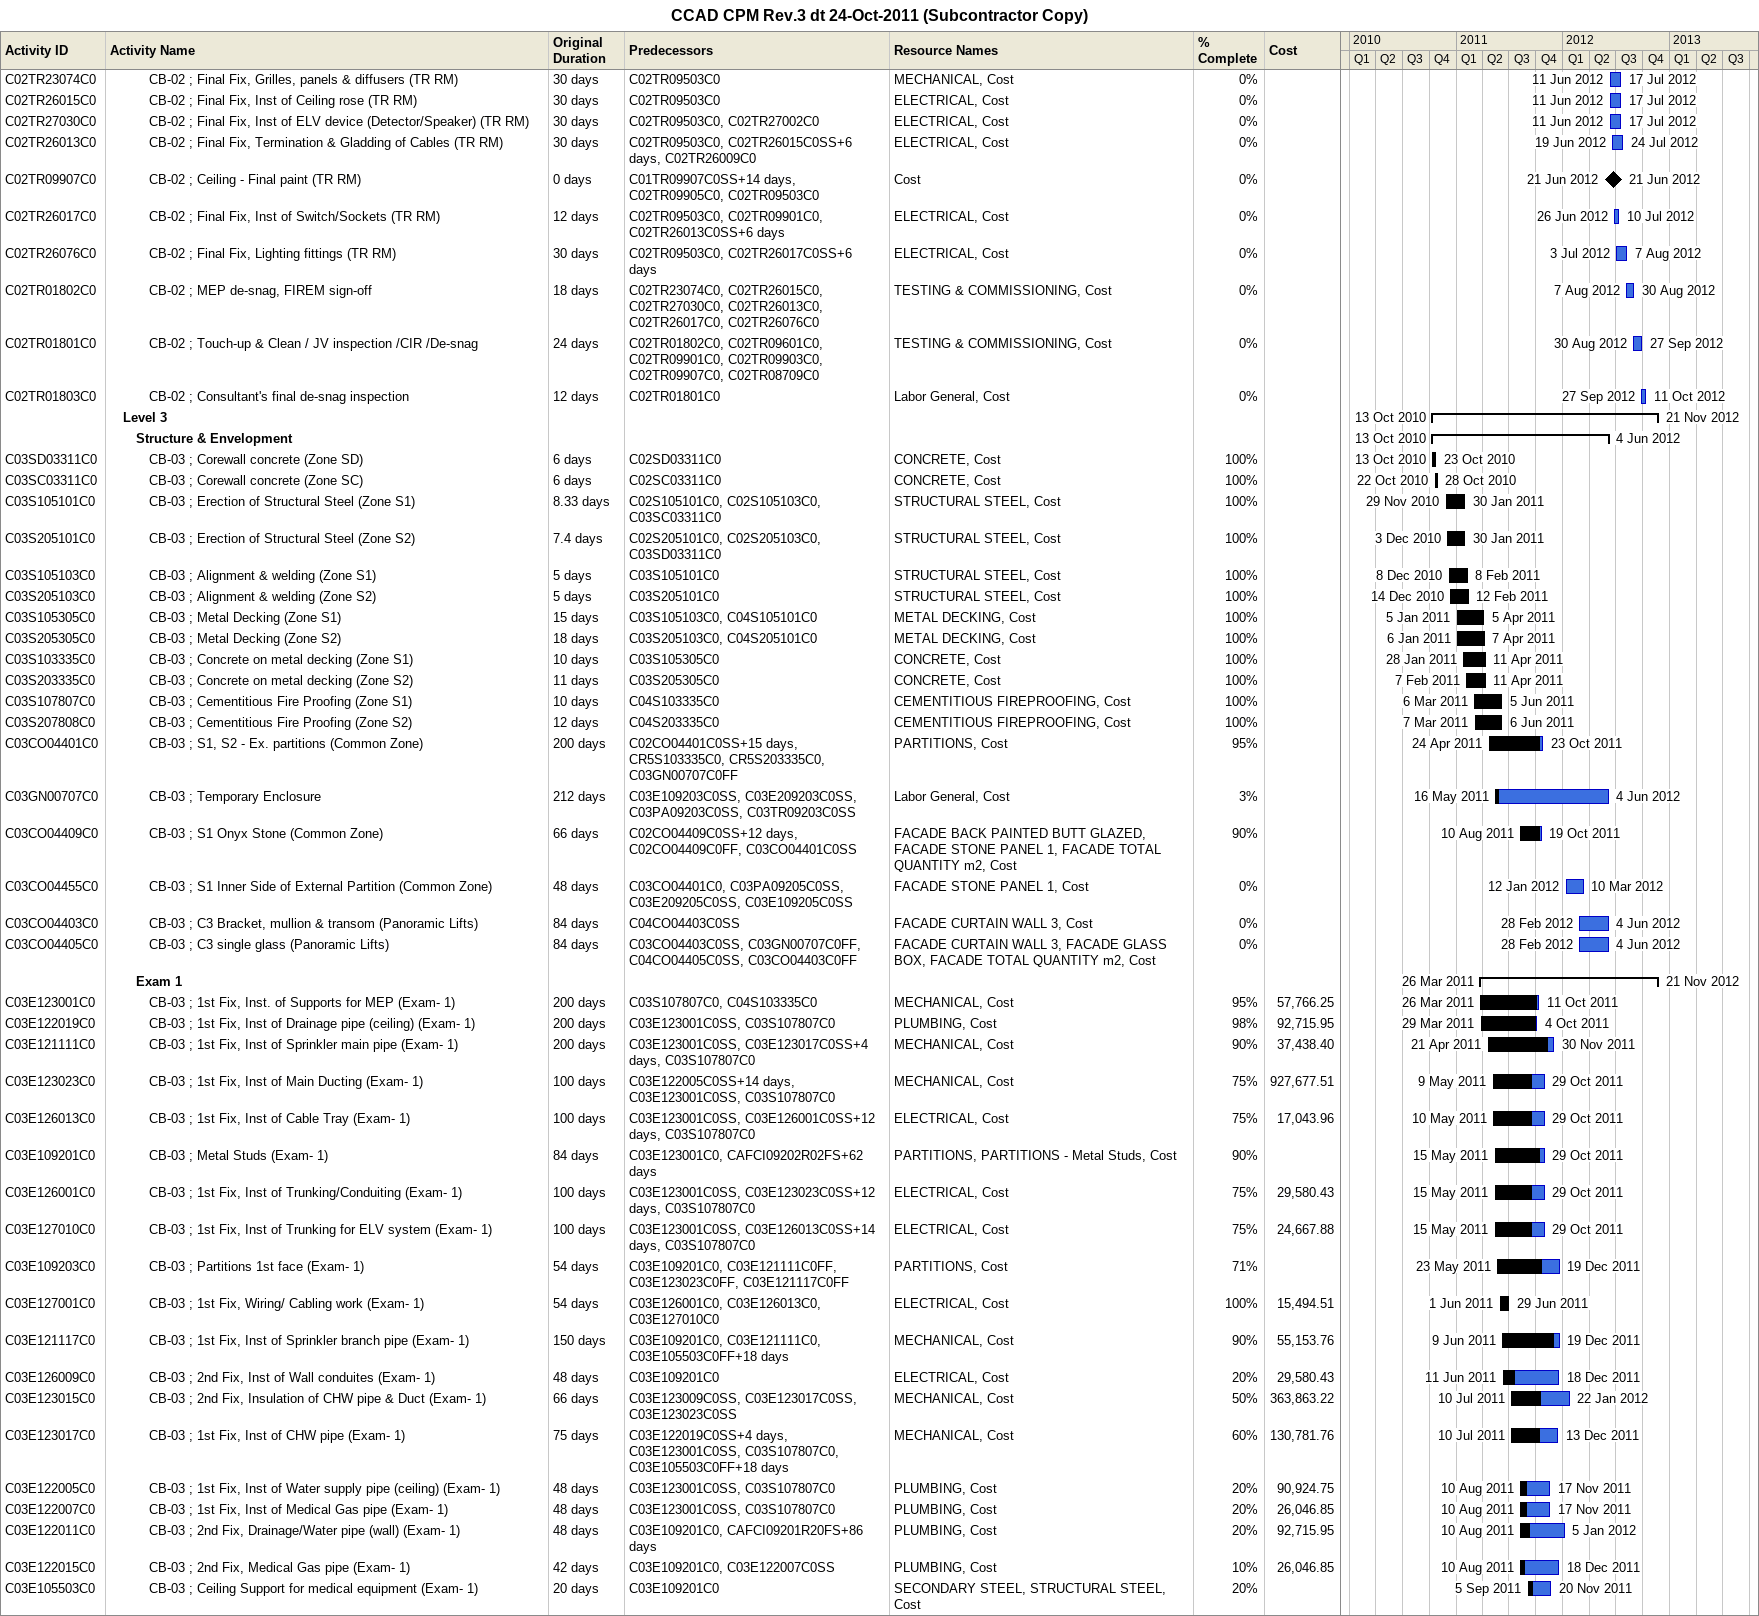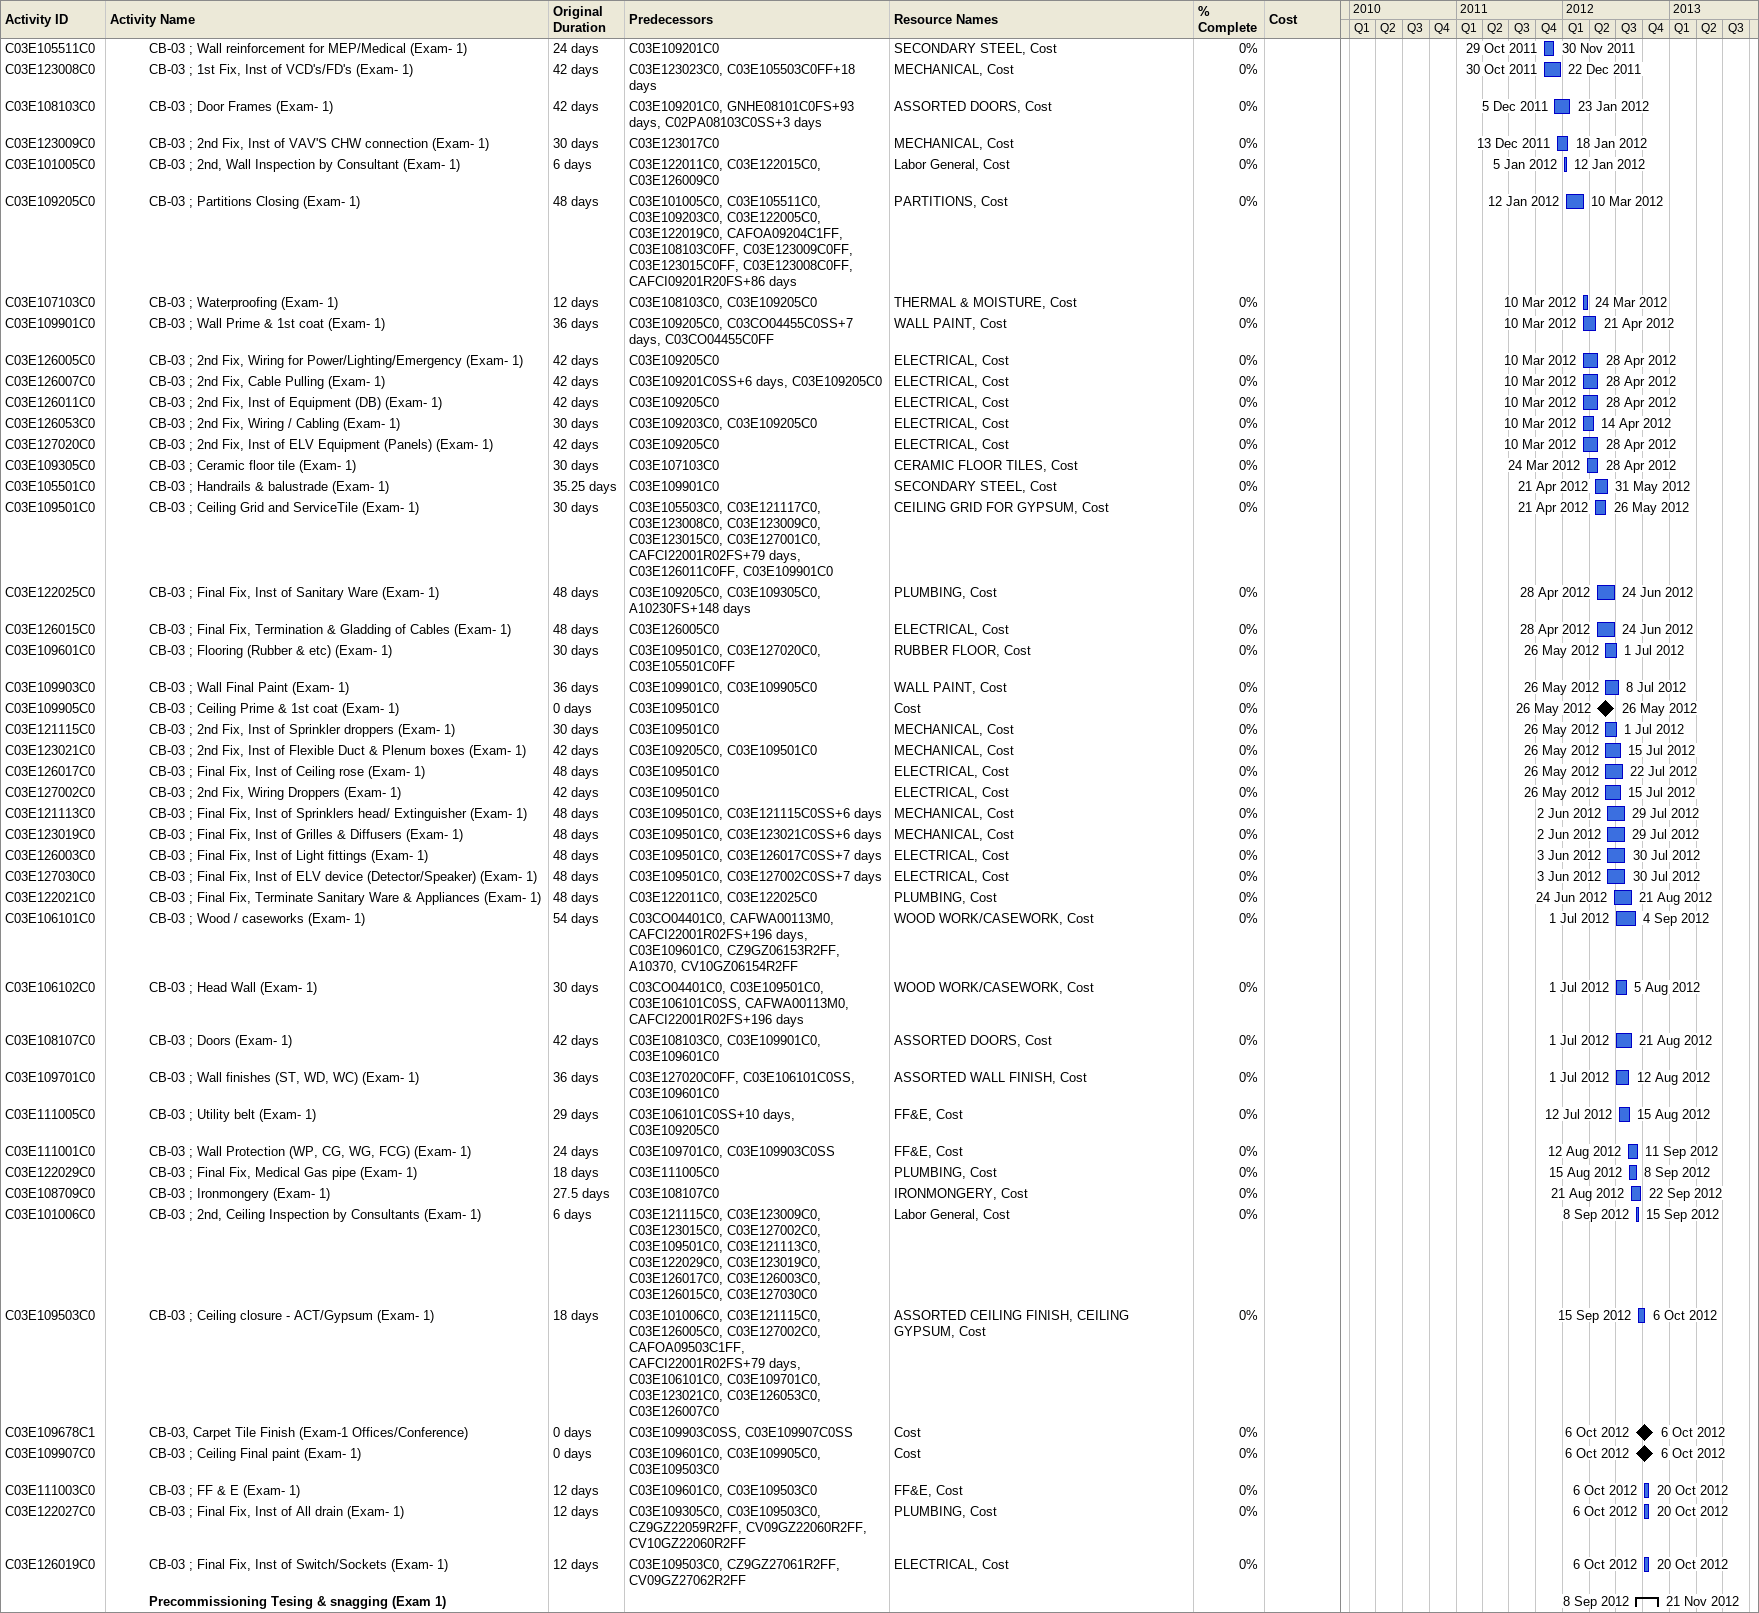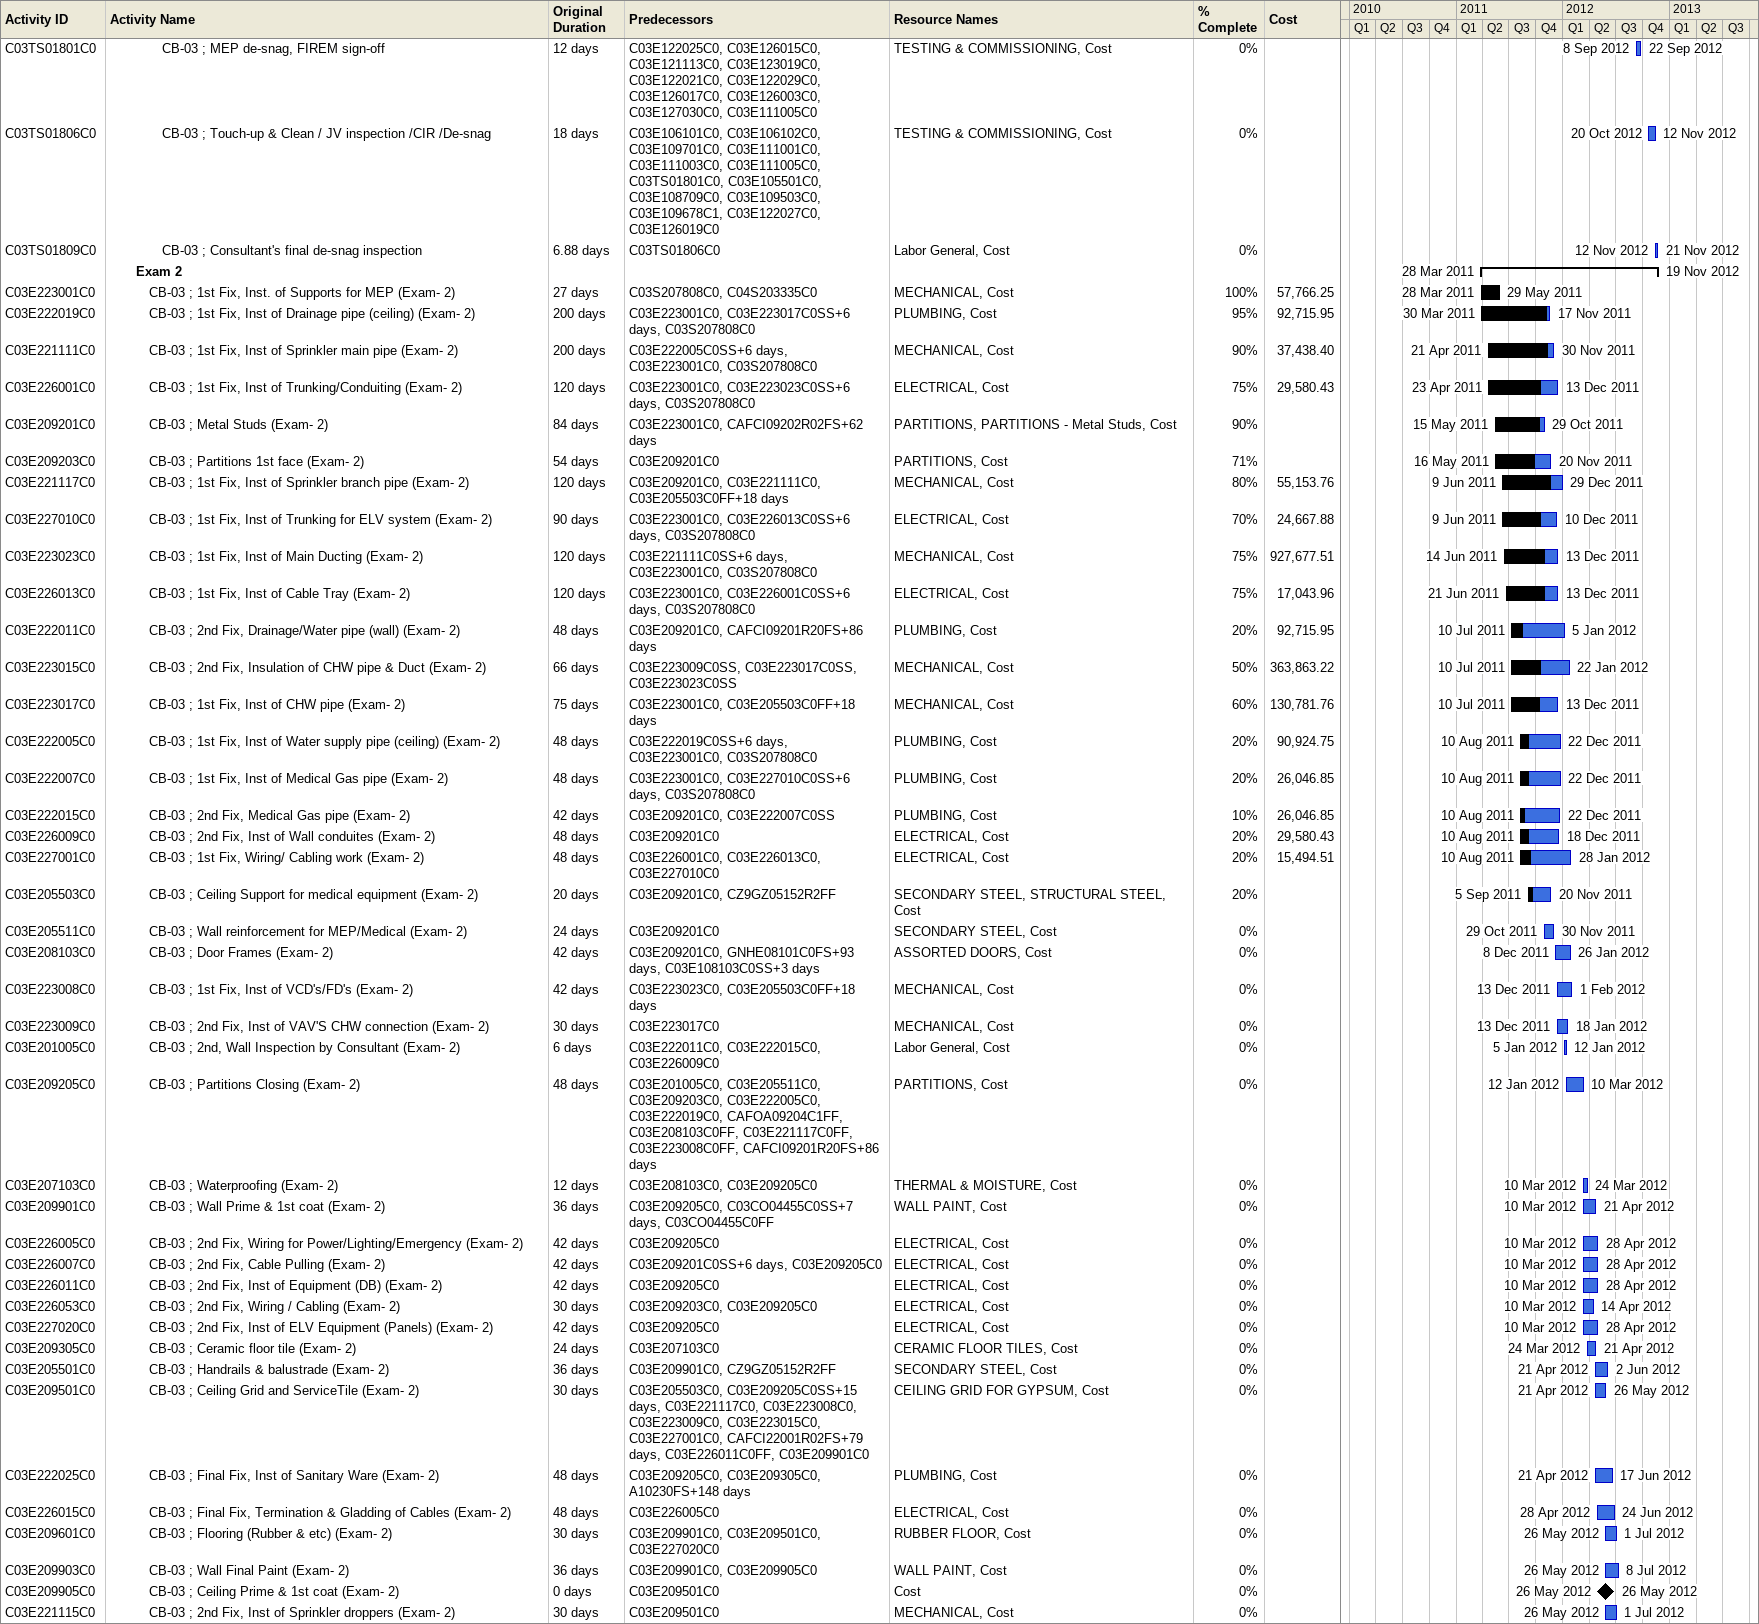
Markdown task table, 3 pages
CCAD CPM Rev.3 dt 24-Oct-2011 (Subcontractor Copy)

| ID | Level | Task | Original duration | Start | Finish | Predecessors | Resources | % complete | Cost |
|---|---|---|---|---|---|---|---|---|---|
| C02TR23074C0 | 4 | CB-02 ; Final Fix, Grilles, panels & diffusers (TR RM) | 30d | 2012-06-11 | 2012-07-17 | C02TR09503C0 | MECHANICAL, Cost | 0 |  |
| C02TR26015C0 | 4 | CB-02 ; Final Fix, Inst of Ceiling rose (TR RM) | 30d | 2012-06-11 | 2012-07-17 | C02TR09503C0 | ELECTRICAL, Cost | 0 |  |
| C02TR27030C0 | 4 | CB-02 ; Final Fix, Inst of ELV device (Detector/Speaker) (TR RM) | 30d | 2012-06-11 | 2012-07-17 | C02TR09503C0, C02TR27002C0 | ELECTRICAL, Cost | 0 |  |
| C02TR26013C0 | 4 | CB-02 ; Final Fix, Termination & Gladding of Cables (TR RM) | 30d | 2012-06-19 | 2012-07-24 | C02TR09503C0, C02TR26015C0SS+6d, C02TR26009C0 | ELECTRICAL, Cost | 0 |  |
| C02TR09907C0 | 4 | CB-02 ; Ceiling - Final paint (TR RM) | 0d | 2012-06-21 | 2012-06-21 | C01TR09907C0SS+14d, C02TR09905C0, C02TR09503C0 | Cost | 0 |  |
| C02TR26017C0 | 4 | CB-02 ; Final Fix, Inst of Switch/Sockets (TR RM) | 12d | 2012-06-26 | 2012-07-10 | C02TR09503C0, C02TR09901C0, C02TR26013C0SS+6d | ELECTRICAL, Cost | 0 |  |
| C02TR26076C0 | 4 | CB-02 ; Final Fix, Lighting fittings (TR RM) | 30d | 2012-07-03 | 2012-08-07 | C02TR09503C0, C02TR26017C0SS+6d | ELECTRICAL, Cost | 0 |  |
| C02TR01802C0 | 4 | CB-02 ; MEP de-snag, FIREM sign-off | 18d | 2012-08-07 | 2012-08-30 | C02TR23074C0, C02TR26015C0, C02TR27030C0, C02TR26013C0, C02TR26017C0, C02TR26076C0 | TESTING & COMMISSIONING, Cost | 0 |  |
| C02TR01801C0 | 4 | CB-02 ; Touch-up & Clean / JV inspection /CIR /De-snag | 24d | 2012-08-30 | 2012-09-27 | C02TR01802C0, C02TR09601C0, C02TR09901C0, C02TR09903C0, C02TR09907C0, C02TR08709C0 | TESTING & COMMISSIONING, Cost | 0 |  |
| C02TR01803C0 | 4 | CB-02 ; Consultant's final de-snag inspection | 12d | 2012-09-27 | 2012-10-11 | C02TR01801C0 | Labor General, Cost | 0 |  |
|  | 2 | **Level 3** |  | 2010-10-13 | 2012-11-21 |  |  |  |  |
|  | 3 | **Structure & Envelopment** |  | 2010-10-13 | 2012-06-04 |  |  |  |  |
| C03SD03311C0 | 4 | CB-03 ; Corewall concrete (Zone SD) | 6d | 2010-10-13 | 2010-10-23 | C02SD03311C0 | CONCRETE, Cost | 100 |  |
| C03SC03311C0 | 4 | CB-03 ; Corewall concrete (Zone SC) | 6d | 2010-10-22 | 2010-10-28 | C02SC03311C0 | CONCRETE, Cost | 100 |  |
| C03S105101C0 | 4 | CB-03 ; Erection of Structural Steel (Zone S1) | 8.33d | 2010-11-29 | 2011-01-30 | C02S105101C0, C02S105103C0, C03SC03311C0 | STRUCTURAL STEEL, Cost | 100 |  |
| C03S205101C0 | 4 | CB-03 ; Erection of Structural Steel (Zone S2) | 7.4d | 2010-12-03 | 2011-01-30 | C02S205101C0, C02S205103C0, C03SD03311C0 | STRUCTURAL STEEL, Cost | 100 |  |
| C03S105103C0 | 4 | CB-03 ; Alignment & welding (Zone S1) | 5d | 2010-12-08 | 2011-02-08 | C03S105101C0 | STRUCTURAL STEEL, Cost | 100 |  |
| C03S205103C0 | 4 | CB-03 ; Alignment & welding (Zone S2) | 5d | 2010-12-14 | 2011-02-12 | C03S205101C0 | STRUCTURAL STEEL, Cost | 100 |  |
| C03S105305C0 | 4 | CB-03 ; Metal Decking (Zone S1) | 15d | 2011-01-05 | 2011-04-05 | C03S105103C0, C04S105101C0 | METAL DECKING, Cost | 100 |  |
| C03S205305C0 | 4 | CB-03 ; Metal Decking (Zone S2) | 18d | 2011-01-06 | 2011-04-07 | C03S205103C0, C04S205101C0 | METAL DECKING, Cost | 100 |  |
| C03S103335C0 | 4 | CB-03 ; Concrete on metal decking (Zone S1) | 10d | 2011-01-28 | 2011-04-11 | C03S105305C0 | CONCRETE, Cost | 100 |  |
| C03S203335C0 | 4 | CB-03 ; Concrete on metal decking (Zone S2) | 11d | 2011-02-07 | 2011-04-11 | C03S205305C0 | CONCRETE, Cost | 100 |  |
| C03S107807C0 | 4 | CB-03 ; Cementitious Fire Proofing (Zone S1) | 10d | 2011-03-06 | 2011-06-05 | C04S103335C0 | CEMENTITIOUS FIREPROOFING, Cost | 100 |  |
| C03S207808C0 | 4 | CB-03 ; Cementitious Fire Proofing (Zone S2) | 12d | 2011-03-07 | 2011-06-06 | C04S203335C0 | CEMENTITIOUS FIREPROOFING, Cost | 100 |  |
| C03CO04401C0 | 4 | CB-03 ; S1, S2 - Ex. partitions (Common Zone) | 200d | 2011-04-24 | 2011-10-23 | C02CO04401C0SS+15d, CR5S103335C0, CR5S203335C0, C03GN00707C0FF | PARTITIONS, Cost | 95 |  |
| C03GN00707C0 | 4 | CB-03 ; Temporary Enclosure | 212d | 2011-05-16 | 2012-06-04 | C03E109203C0SS, C03E209203C0SS, C03PA09203C0SS, C03TR09203C0SS | Labor General, Cost | 3 |  |
| C03CO04409C0 | 4 | CB-03 ; S1 Onyx Stone (Common Zone) | 66d | 2011-08-10 | 2011-10-19 | C02CO04409C0SS+12d, C02CO04409C0FF, C03CO04401C0SS | FACADE BACK PAINTED BUTT GLAZED, FACADE STONE PANEL 1, FACADE TOTAL QUANTITY m2, Cost | 90 |  |
| C03CO04455C0 | 4 | CB-03 ; S1 Inner Side of External Partition (Common Zone) | 48d | 2012-01-12 | 2012-03-10 | C03CO04401C0, C03PA09205C0SS, C03E209205C0SS, C03E109205C0SS | FACADE STONE PANEL 1, Cost | 0 |  |
| C03CO04403C0 | 4 | CB-03 ; C3 Bracket, mullion & transom (Panoramic Lifts) | 84d | 2012-02-28 | 2012-06-04 | C04CO04403C0SS | FACADE CURTAIN WALL 3, Cost | 0 |  |
| C03CO04405C0 | 4 | CB-03 ; C3 single glass (Panoramic Lifts) | 84d | 2012-02-28 | 2012-06-04 | C03CO04403C0SS, C03GN00707C0FF, C04CO04405C0SS, C03CO04403C0FF | FACADE CURTAIN WALL 3, FACADE GLASS BOX, FACADE TOTAL QUANTITY m2, Cost | 0 |  |
|  | 3 | **Exam 1** |  | 2011-03-26 | 2012-11-21 |  |  |  |  |
| C03E123001C0 | 4 | CB-03 ; 1st Fix, Inst. of Supports for MEP (Exam- 1) | 200d | 2011-03-26 | 2011-10-11 | C03S107807C0, C04S103335C0 | MECHANICAL, Cost | 95 | 57766.25 |
| C03E122019C0 | 4 | CB-03 ; 1st Fix, Inst of Drainage pipe (ceiling) (Exam- 1) | 200d | 2011-03-29 | 2011-10-04 | C03E123001C0SS, C03S107807C0 | PLUMBING, Cost | 98 | 92715.95 |
| C03E121111C0 | 4 | CB-03 ; 1st Fix, Inst of Sprinkler main pipe (Exam- 1) | 200d | 2011-04-21 | 2011-11-30 | C03E123001C0SS, C03E123017C0SS+4d, C03S107807C0 | MECHANICAL, Cost | 90 | 37438.40 |
| C03E123023C0 | 4 | CB-03 ; 1st Fix, Inst of Main Ducting (Exam- 1) | 100d | 2011-05-09 | 2011-10-29 | C03E122005C0SS+14d, C03E123001C0SS, C03S107807C0 | MECHANICAL, Cost | 75 | 927677.51 |
| C03E126013C0 | 4 | CB-03 ; 1st Fix, Inst of Cable Tray (Exam- 1) | 100d | 2011-05-10 | 2011-10-29 | C03E123001C0SS, C03E126001C0SS+12d, C03S107807C0 | ELECTRICAL, Cost | 75 | 17043.96 |
| C03E109201C0 | 4 | CB-03 ; Metal Studs (Exam- 1) | 84d | 2011-05-15 | 2011-10-29 | C03E123001C0, CAFCI09202R02FS+62d | PARTITIONS, PARTITIONS - Metal Studs, Cost | 90 |  |
| C03E126001C0 | 4 | CB-03 ; 1st Fix, Inst of Trunking/Conduiting (Exam- 1) | 100d | 2011-05-15 | 2011-10-29 | C03E123001C0SS, C03E123023C0SS+12d, C03S107807C0 | ELECTRICAL, Cost | 75 | 29580.43 |
| C03E127010C0 | 4 | CB-03 ; 1st Fix, Inst of Trunking for ELV system (Exam- 1) | 100d | 2011-05-15 | 2011-10-29 | C03E123001C0SS, C03E126013C0SS+14d, C03S107807C0 | ELECTRICAL, Cost | 75 | 24667.88 |
| C03E109203C0 | 4 | CB-03 ; Partitions 1st face (Exam- 1) | 54d | 2011-05-23 | 2011-12-19 | C03E109201C0, C03E121111C0FF, C03E123023C0FF, C03E121117C0FF | PARTITIONS, Cost | 71 |  |
| C03E127001C0 | 4 | CB-03 ; 1st Fix, Wiring/ Cabling work (Exam- 1) | 54d | 2011-06-01 | 2011-06-29 | C03E126001C0, C03E126013C0, C03E127010C0 | ELECTRICAL, Cost | 100 | 15494.51 |
| C03E121117C0 | 4 | CB-03 ; 1st Fix, Inst of Sprinkler branch pipe (Exam- 1) | 150d | 2011-06-09 | 2011-12-19 | C03E109201C0, C03E121111C0, C03E105503C0FF+18d | MECHANICAL, Cost | 90 | 55153.76 |
| C03E126009C0 | 4 | CB-03 ; 2nd Fix, Inst of Wall conduites (Exam- 1) | 48d | 2011-06-11 | 2011-12-18 | C03E109201C0 | ELECTRICAL, Cost | 20 | 29580.43 |
| C03E123015C0 | 4 | CB-03 ; 2nd Fix, Insulation of CHW pipe & Duct (Exam- 1) | 66d | 2011-07-10 | 2012-01-22 | C03E123009C0SS, C03E123017C0SS, C03E123023C0SS | MECHANICAL, Cost | 50 | 363863.22 |
| C03E123017C0 | 4 | CB-03 ; 1st Fix, Inst of CHW pipe (Exam- 1) | 75d | 2011-07-10 | 2011-12-13 | C03E122019C0SS+4d, C03E123001C0SS, C03S107807C0, C03E105503C0FF+18d | MECHANICAL, Cost | 60 | 130781.76 |
| C03E122005C0 | 4 | CB-03 ; 1st Fix, Inst of Water supply pipe (ceiling) (Exam- 1) | 48d | 2011-08-10 | 2011-11-17 | C03E123001C0SS, C03S107807C0 | PLUMBING, Cost | 20 | 90924.75 |
| C03E122007C0 | 4 | CB-03 ; 1st Fix, Inst of Medical Gas pipe (Exam- 1) | 48d | 2011-08-10 | 2011-11-17 | C03E123001C0SS, C03S107807C0 | PLUMBING, Cost | 20 | 26046.85 |
| C03E122011C0 | 4 | CB-03 ; 2nd Fix, Drainage/Water pipe (wall) (Exam- 1) | 48d | 2011-08-10 | 2012-01-05 | C03E109201C0, CAFCI09201R20FS+86d | PLUMBING, Cost | 20 | 92715.95 |
| C03E122015C0 | 4 | CB-03 ; 2nd Fix, Medical Gas pipe (Exam- 1) | 42d | 2011-08-10 | 2011-12-18 | C03E109201C0, C03E122007C0SS | PLUMBING, Cost | 10 | 26046.85 |
| C03E105503C0 | 4 | CB-03 ; Ceiling Support for medical equipment (Exam- 1) | 20d | 2011-09-05 | 2011-11-20 | C03E109201C0 | SECONDARY STEEL, STRUCTURAL STEEL, Cost | 20 |  |
| C03E105511C0 | 4 | CB-03 ; Wall reinforcement for MEP/Medical (Exam- 1) | 24d | 2011-10-29 | 2011-11-30 | C03E109201C0 | SECONDARY STEEL, Cost | 0 |  |
| C03E123008C0 | 4 | CB-03 ; 1st Fix, Inst of VCD's/FD's (Exam- 1) | 42d | 2011-10-30 | 2011-12-22 | C03E123023C0, C03E105503C0FF+18d | MECHANICAL, Cost | 0 |  |
| C03E108103C0 | 4 | CB-03 ; Door Frames (Exam- 1) | 42d | 2011-12-05 | 2012-01-23 | C03E109201C0, GNHE08101C0FS+93d, C02PA08103C0SS+3d | ASSORTED DOORS, Cost | 0 |  |
| C03E123009C0 | 4 | CB-03 ; 2nd Fix, Inst of VAV'S CHW connection (Exam- 1) | 30d | 2011-12-13 | 2012-01-18 | C03E123017C0 | MECHANICAL, Cost | 0 |  |
| C03E101005C0 | 4 | CB-03 ; 2nd, Wall Inspection by Consultant (Exam- 1) | 6d | 2012-01-05 | 2012-01-12 | C03E122011C0, C03E122015C0, C03E126009C0 | Labor General, Cost | 0 |  |
| C03E109205C0 | 4 | CB-03 ; Partitions Closing (Exam- 1) | 48d | 2012-01-12 | 2012-03-10 | C03E101005C0, C03E105511C0, C03E109203C0, C03E122005C0, C03E122019C0, CAFOA09204C1FF, C03E108103C0FF, C03E123009C0FF, C03E123015C0FF, C03E123008C0FF, CAFCI09201R20FS+86d | PARTITIONS, Cost | 0 |  |
| C03E107103C0 | 4 | CB-03 ; Waterproofing (Exam- 1) | 12d | 2012-03-10 | 2012-03-24 | C03E108103C0, C03E109205C0 | THERMAL & MOISTURE, Cost | 0 |  |
| C03E109901C0 | 4 | CB-03 ; Wall Prime & 1st coat (Exam- 1) | 36d | 2012-03-10 | 2012-04-21 | C03E109205C0, C03CO04455C0SS+7d, C03CO04455C0FF | WALL PAINT, Cost | 0 |  |
| C03E126005C0 | 4 | CB-03 ; 2nd Fix, Wiring for Power/Lighting/Emergency (Exam- 1) | 42d | 2012-03-10 | 2012-04-28 | C03E109205C0 | ELECTRICAL, Cost | 0 |  |
| C03E126007C0 | 4 | CB-03 ; 2nd Fix, Cable Pulling (Exam- 1) | 42d | 2012-03-10 | 2012-04-28 | C03E109201C0SS+6d, C03E109205C0 | ELECTRICAL, Cost | 0 |  |
| C03E126011C0 | 4 | CB-03 ; 2nd Fix, Inst of Equipment (DB) (Exam- 1) | 42d | 2012-03-10 | 2012-04-28 | C03E109205C0 | ELECTRICAL, Cost | 0 |  |
| C03E126053C0 | 4 | CB-03 ; 2nd Fix, Wiring / Cabling (Exam- 1) | 30d | 2012-03-10 | 2012-04-14 | C03E109203C0, C03E109205C0 | ELECTRICAL, Cost | 0 |  |
| C03E127020C0 | 4 | CB-03 ; 2nd Fix, Inst of ELV Equipment (Panels) (Exam- 1) | 42d | 2012-03-10 | 2012-04-28 | C03E109205C0 | ELECTRICAL, Cost | 0 |  |
| C03E109305C0 | 4 | CB-03 ; Ceramic floor tile (Exam- 1) | 30d | 2012-03-24 | 2012-04-28 | C03E107103C0 | CERAMIC FLOOR TILES, Cost | 0 |  |
| C03E105501C0 | 4 | CB-03 ; Handrails & balustrade (Exam- 1) | 35.25d | 2012-04-21 | 2012-05-31 | C03E109901C0 | SECONDARY STEEL, Cost | 0 |  |
| C03E109501C0 | 4 | CB-03 ; Ceiling Grid and ServiceTile (Exam- 1) | 30d | 2012-04-21 | 2012-05-26 | C03E105503C0, C03E121117C0, C03E123008C0, C03E123009C0, C03E123015C0, C03E127001C0, CAFCI22001R02FS+79d, C03E126011C0FF, C03E109901C0 | CEILING GRID FOR GYPSUM, Cost | 0 |  |
| C03E122025C0 | 4 | CB-03 ; Final Fix, Inst of Sanitary Ware (Exam- 1) | 48d | 2012-04-28 | 2012-06-24 | C03E109205C0, C03E109305C0, A10230FS+148d | PLUMBING, Cost | 0 |  |
| C03E126015C0 | 4 | CB-03 ; Final Fix, Termination & Gladding of Cables (Exam- 1) | 48d | 2012-04-28 | 2012-06-24 | C03E126005C0 | ELECTRICAL, Cost | 0 |  |
| C03E109601C0 | 4 | CB-03 ; Flooring (Rubber & etc) (Exam- 1) | 30d | 2012-05-26 | 2012-07-01 | C03E109501C0, C03E127020C0, C03E105501C0FF | RUBBER FLOOR, Cost | 0 |  |
| C03E109903C0 | 4 | CB-03 ; Wall Final Paint (Exam- 1) | 36d | 2012-05-26 | 2012-07-08 | C03E109901C0, C03E109905C0 | WALL PAINT, Cost | 0 |  |
| C03E109905C0 | 4 | CB-03 ; Ceiling Prime & 1st coat (Exam- 1) | 0d | 2012-05-26 | 2012-05-26 | C03E109501C0 | Cost | 0 |  |
| C03E121115C0 | 4 | CB-03 ; 2nd Fix, Inst of Sprinkler droppers (Exam- 1) | 30d | 2012-05-26 | 2012-07-01 | C03E109501C0 | MECHANICAL, Cost | 0 |  |
| C03E123021C0 | 4 | CB-03 ; 2nd Fix, Inst of Flexible Duct & Plenum boxes (Exam- 1) | 42d | 2012-05-26 | 2012-07-15 | C03E109205C0, C03E109501C0 | MECHANICAL, Cost | 0 |  |
| C03E126017C0 | 4 | CB-03 ; Final Fix, Inst of Ceiling rose (Exam- 1) | 48d | 2012-05-26 | 2012-07-22 | C03E109501C0 | ELECTRICAL, Cost | 0 |  |
| C03E127002C0 | 4 | CB-03 ; 2nd Fix, Wiring Droppers (Exam- 1) | 42d | 2012-05-26 | 2012-07-15 | C03E109501C0 | ELECTRICAL, Cost | 0 |  |
| C03E121113C0 | 4 | CB-03 ; Final Fix, Inst of Sprinklers head/ Extinguisher (Exam- 1) | 48d | 2012-06-02 | 2012-07-29 | C03E109501C0, C03E121115C0SS+6d | MECHANICAL, Cost | 0 |  |
| C03E123019C0 | 4 | CB-03 ; Final Fix, Inst of Grilles & Diffusers (Exam- 1) | 48d | 2012-06-02 | 2012-07-29 | C03E109501C0, C03E123021C0SS+6d | MECHANICAL, Cost | 0 |  |
| C03E126003C0 | 4 | CB-03 ; Final Fix, Inst of Light fittings (Exam- 1) | 48d | 2012-06-03 | 2012-07-30 | C03E109501C0, C03E126017C0SS+7d | ELECTRICAL, Cost | 0 |  |
| C03E127030C0 | 4 | CB-03 ; Final Fix, Inst of ELV device (Detector/Speaker) (Exam- 1) | 48d | 2012-06-03 | 2012-07-30 | C03E109501C0, C03E127002C0SS+7d | ELECTRICAL, Cost | 0 |  |
| C03E122021C0 | 4 | CB-03 ; Final Fix, Terminate Sanitary Ware & Appliances (Exam- 1) | 48d | 2012-06-24 | 2012-08-21 | C03E122011C0, C03E122025C0 | PLUMBING, Cost | 0 |  |
| C03E106101C0 | 4 | CB-03 ; Wood / caseworks (Exam- 1) | 54d | 2012-07-01 | 2012-09-04 | C03CO04401C0, CAFWA00113M0, CAFCI22001R02FS+196d, C03E109601C0, CZ9GZ06153R2FF, A10370, CV10GZ06154R2FF | WOOD WORK/CASEWORK, Cost | 0 |  |
| C03E106102C0 | 4 | CB-03 ; Head Wall (Exam- 1) | 30d | 2012-07-01 | 2012-08-05 | C03CO04401C0, C03E109501C0, C03E106101C0SS, CAFWA00113M0, CAFCI22001R02FS+196d | WOOD WORK/CASEWORK, Cost | 0 |  |
| C03E108107C0 | 4 | CB-03 ; Doors (Exam- 1) | 42d | 2012-07-01 | 2012-08-21 | C03E108103C0, C03E109901C0, C03E109601C0 | ASSORTED DOORS, Cost | 0 |  |
| C03E109701C0 | 4 | CB-03 ; Wall finishes (ST, WD, WC) (Exam- 1) | 36d | 2012-07-01 | 2012-08-12 | C03E127020C0FF, C03E106101C0SS, C03E109601C0 | ASSORTED WALL FINISH, Cost | 0 |  |
| C03E111005C0 | 4 | CB-03 ; Utility belt (Exam- 1) | 29d | 2012-07-12 | 2012-08-15 | C03E106101C0SS+10d, C03E109205C0 | FF&E, Cost | 0 |  |
| C03E111001C0 | 4 | CB-03 ; Wall Protection (WP, CG, WG, FCG) (Exam- 1) | 24d | 2012-08-12 | 2012-09-11 | C03E109701C0, C03E109903C0SS | FF&E, Cost | 0 |  |
| C03E122029C0 | 4 | CB-03 ; Final Fix, Medical Gas pipe (Exam- 1) | 18d | 2012-08-15 | 2012-09-08 | C03E111005C0 | PLUMBING, Cost | 0 |  |
| C03E108709C0 | 4 | CB-03 ; Ironmongery (Exam- 1) | 27.5d | 2012-08-21 | 2012-09-22 | C03E108107C0 | IRONMONGERY, Cost | 0 |  |
| C03E101006C0 | 4 | CB-03 ; 2nd, Ceiling Inspection by Consultants (Exam- 1) | 6d | 2012-09-08 | 2012-09-15 | C03E121115C0, C03E123009C0, C03E123015C0, C03E127002C0, C03E109501C0, C03E121113C0, C03E122029C0, C03E123019C0, C03E126017C0, C03E126003C0, C03E126015C0, C03E127030C0 | Labor General, Cost | 0 |  |
| C03E109503C0 | 4 | CB-03 ; Ceiling closure - ACT/Gypsum (Exam- 1) | 18d | 2012-09-15 | 2012-10-06 | C03E101006C0, C03E121115C0, C03E126005C0, C03E127002C0, CAFOA09503C1FF, CAFCI22001R02FS+79d, C03E106101C0, C03E109701C0, C03E123021C0, C03E126053C0, C03E126007C0 | ASSORTED CEILING FINISH, CEILING GYPSUM, Cost | 0 |  |
| C03E109678C1 | 4 | CB-03, Carpet Tile Finish (Exam-1 Offices/Conference) | 0d | 2012-10-06 | 2012-10-06 | C03E109903C0SS, C03E109907C0SS | Cost | 0 |  |
| C03E109907C0 | 4 | CB-03 ; Ceiling Final paint (Exam- 1) | 0d | 2012-10-06 | 2012-10-06 | C03E109601C0, C03E109905C0, C03E109503C0 | Cost | 0 |  |
| C03E111003C0 | 4 | CB-03 ; FF & E (Exam- 1) | 12d | 2012-10-06 | 2012-10-20 | C03E109601C0, C03E109503C0 | FF&E, Cost | 0 |  |
| C03E122027C0 | 4 | CB-03 ; Final Fix, Inst of All drain (Exam- 1) | 12d | 2012-10-06 | 2012-10-20 | C03E109305C0, C03E109503C0, CZ9GZ22059R2FF, CV09GZ22060R2FF, CV10GZ22060R2FF | PLUMBING, Cost | 0 |  |
| C03E126019C0 | 4 | CB-03 ; Final Fix, Inst of Switch/Sockets (Exam- 1) | 12d | 2012-10-06 | 2012-10-20 | C03E109503C0, CZ9GZ27061R2FF, CV09GZ27062R2FF | ELECTRICAL, Cost | 0 |  |
|  | 4 | **Precommissioning Tesing & snagging (Exam 1)** |  | 2012-09-08 | 2012-11-21 |  |  |  |  |
| C03TS01801C0 | 5 | CB-03 ; MEP de-snag, FIREM sign-off | 12d | 2012-09-08 | 2012-09-22 | C03E122025C0, C03E126015C0, C03E121113C0, C03E123019C0, C03E122021C0, C03E122029C0, C03E126017C0, C03E126003C0, C03E127030C0, C03E111005C0 | TESTING & COMMISSIONING, Cost | 0 |  |
| C03TS01806C0 | 5 | CB-03 ; Touch-up & Clean / JV inspection /CIR /De-snag | 18d | 2012-10-20 | 2012-11-12 | C03E106101C0, C03E106102C0, C03E109701C0, C03E111001C0, C03E111003C0, C03E111005C0, C03TS01801C0, C03E105501C0, C03E108709C0, C03E109503C0, C03E109678C1, C03E122027C0, C03E126019C0 | TESTING & COMMISSIONING, Cost | 0 |  |
| C03TS01809C0 | 5 | CB-03 ; Consultant's final de-snag inspection | 6.88d | 2012-11-12 | 2012-11-21 | C03TS01806C0 | Labor General, Cost | 0 |  |
|  | 3 | **Exam 2** |  | 2011-03-28 | 2012-11-19 |  |  |  |  |
| C03E223001C0 | 4 | CB-03 ; 1st Fix, Inst. of Supports for MEP (Exam- 2) | 27d | 2011-03-28 | 2011-05-29 | C03S207808C0, C04S203335C0 | MECHANICAL, Cost | 100 | 57766.25 |
| C03E222019C0 | 4 | CB-03 ; 1st Fix, Inst of Drainage pipe (ceiling) (Exam- 2) | 200d | 2011-03-30 | 2011-11-17 | C03E223001C0, C03E223017C0SS+6d, C03S207808C0 | PLUMBING, Cost | 95 | 92715.95 |
| C03E221111C0 | 4 | CB-03 ; 1st Fix, Inst of Sprinkler main pipe (Exam- 2) | 200d | 2011-04-21 | 2011-11-30 | C03E222005C0SS+6d, C03E223001C0, C03S207808C0 | MECHANICAL, Cost | 90 | 37438.40 |
| C03E226001C0 | 4 | CB-03 ; 1st Fix, Inst of Trunking/Conduiting (Exam- 2) | 120d | 2011-04-23 | 2011-12-13 | C03E223001C0, C03E223023C0SS+6d, C03S207808C0 | ELECTRICAL, Cost | 75 | 29580.43 |
| C03E209201C0 | 4 | CB-03 ; Metal Studs (Exam- 2) | 84d | 2011-05-15 | 2011-10-29 | C03E223001C0, CAFCI09202R02FS+62d | PARTITIONS, PARTITIONS - Metal Studs, Cost | 90 |  |
| C03E209203C0 | 4 | CB-03 ; Partitions 1st face (Exam- 2) | 54d | 2011-05-16 | 2011-11-20 | C03E209201C0 | PARTITIONS, Cost | 71 |  |
| C03E221117C0 | 4 | CB-03 ; 1st Fix, Inst of Sprinkler branch pipe (Exam- 2) | 120d | 2011-06-09 | 2011-12-29 | C03E209201C0, C03E221111C0, C03E205503C0FF+18d | MECHANICAL, Cost | 80 | 55153.76 |
| C03E227010C0 | 4 | CB-03 ; 1st Fix, Inst of Trunking for ELV system (Exam- 2) | 90d | 2011-06-09 | 2011-12-10 | C03E223001C0, C03E226013C0SS+6d, C03S207808C0 | ELECTRICAL, Cost | 70 | 24667.88 |
| C03E223023C0 | 4 | CB-03 ; 1st Fix, Inst of Main Ducting (Exam- 2) | 120d | 2011-06-14 | 2011-12-13 | C03E221111C0SS+6d, C03E223001C0, C03S207808C0 | MECHANICAL, Cost | 75 | 927677.51 |
| C03E226013C0 | 4 | CB-03 ; 1st Fix, Inst of Cable Tray (Exam- 2) | 120d | 2011-06-21 | 2011-12-13 | C03E223001C0, C03E226001C0SS+6d, C03S207808C0 | ELECTRICAL, Cost | 75 | 17043.96 |
| C03E222011C0 | 4 | CB-03 ; 2nd Fix, Drainage/Water pipe (wall) (Exam- 2) | 48d | 2011-07-10 | 2012-01-05 | C03E209201C0, CAFCI09201R20FS+86d | PLUMBING, Cost | 20 | 92715.95 |
| C03E223015C0 | 4 | CB-03 ; 2nd Fix, Insulation of CHW pipe & Duct (Exam- 2) | 66d | 2011-07-10 | 2012-01-22 | C03E223009C0SS, C03E223017C0SS, C03E223023C0SS | MECHANICAL, Cost | 50 | 363863.22 |
| C03E223017C0 | 4 | CB-03 ; 1st Fix, Inst of CHW pipe (Exam- 2) | 75d | 2011-07-10 | 2011-12-13 | C03E223001C0, C03E205503C0FF+18d | MECHANICAL, Cost | 60 | 130781.76 |
| C03E222005C0 | 4 | CB-03 ; 1st Fix, Inst of Water supply pipe (ceiling) (Exam- 2) | 48d | 2011-08-10 | 2011-12-22 | C03E222019C0SS+6d, C03E223001C0, C03S207808C0 | PLUMBING, Cost | 20 | 90924.75 |
| C03E222007C0 | 4 | CB-03 ; 1st Fix, Inst of Medical Gas pipe (Exam- 2) | 48d | 2011-08-10 | 2011-12-22 | C03E223001C0, C03E227010C0SS+6d, C03S207808C0 | PLUMBING, Cost | 20 | 26046.85 |
| C03E222015C0 | 4 | CB-03 ; 2nd Fix, Medical Gas pipe (Exam- 2) | 42d | 2011-08-10 | 2011-12-22 | C03E209201C0, C03E222007C0SS | PLUMBING, Cost | 10 | 26046.85 |
| C03E226009C0 | 4 | CB-03 ; 2nd Fix, Inst of Wall conduites (Exam- 2) | 48d | 2011-08-10 | 2011-12-18 | C03E209201C0 | ELECTRICAL, Cost | 20 | 29580.43 |
| C03E227001C0 | 4 | CB-03 ; 1st Fix, Wiring/ Cabling work (Exam- 2) | 48d | 2011-08-10 | 2012-01-28 | C03E226001C0, C03E226013C0, C03E227010C0 | ELECTRICAL, Cost | 20 | 15494.51 |
| C03E205503C0 | 4 | CB-03 ; Ceiling Support for medical equipment (Exam- 2) | 20d | 2011-09-05 | 2011-11-20 | C03E209201C0, CZ9GZ05152R2FF | SECONDARY STEEL, STRUCTURAL STEEL, Cost | 20 |  |
| C03E205511C0 | 4 | CB-03 ; Wall reinforcement for MEP/Medical (Exam- 2) | 24d | 2011-10-29 | 2011-11-30 | C03E209201C0 | SECONDARY STEEL, Cost | 0 |  |
| C03E208103C0 | 4 | CB-03 ; Door Frames (Exam- 2) | 42d | 2011-12-08 | 2012-01-26 | C03E209201C0, GNHE08101C0FS+93d, C03E108103C0SS+3d | ASSORTED DOORS, Cost | 0 |  |
| C03E223008C0 | 4 | CB-03 ; 1st Fix, Inst of VCD's/FD's (Exam- 2) | 42d | 2011-12-13 | 2012-02-01 | C03E223023C0, C03E205503C0FF+18d | MECHANICAL, Cost | 0 |  |
| C03E223009C0 | 4 | CB-03 ; 2nd Fix, Inst of VAV'S CHW connection (Exam- 2) | 30d | 2011-12-13 | 2012-01-18 | C03E223017C0 | MECHANICAL, Cost | 0 |  |
| C03E201005C0 | 4 | CB-03 ; 2nd, Wall Inspection by Consultant (Exam- 2) | 6d | 2012-01-05 | 2012-01-12 | C03E222011C0, C03E222015C0, C03E226009C0 | Labor General, Cost | 0 |  |
| C03E209205C0 | 4 | CB-03 ; Partitions Closing (Exam- 2) | 48d | 2012-01-12 | 2012-03-10 | C03E201005C0, C03E205511C0, C03E209203C0, C03E222005C0, C03E222019C0, CAFOA09204C1FF, C03E208103C0FF, C03E221117C0FF, C03E223008C0FF, CAFCI09201R20FS+86d | PARTITIONS, Cost | 0 |  |
| C03E207103C0 | 4 | CB-03 ; Waterproofing (Exam- 2) | 12d | 2012-03-10 | 2012-03-24 | C03E208103C0, C03E209205C0 | THERMAL & MOISTURE, Cost | 0 |  |
| C03E209901C0 | 4 | CB-03 ; Wall Prime & 1st coat (Exam- 2) | 36d | 2012-03-10 | 2012-04-21 | C03E209205C0, C03CO04455C0SS+7d, C03CO04455C0FF | WALL PAINT, Cost | 0 |  |
| C03E226005C0 | 4 | CB-03 ; 2nd Fix, Wiring for Power/Lighting/Emergency (Exam- 2) | 42d | 2012-03-10 | 2012-04-28 | C03E209205C0 | ELECTRICAL, Cost | 0 |  |
| C03E226007C0 | 4 | CB-03 ; 2nd Fix, Cable Pulling (Exam- 2) | 42d | 2012-03-10 | 2012-04-28 | C03E209201C0SS+6d, C03E209205C0 | ELECTRICAL, Cost | 0 |  |
| C03E226011C0 | 4 | CB-03 ; 2nd Fix, Inst of Equipment (DB) (Exam- 2) | 42d | 2012-03-10 | 2012-04-28 | C03E209205C0 | ELECTRICAL, Cost | 0 |  |
| C03E226053C0 | 4 | CB-03 ; 2nd Fix, Wiring / Cabling (Exam- 2) | 30d | 2012-03-10 | 2012-04-14 | C03E209203C0, C03E209205C0 | ELECTRICAL, Cost | 0 |  |
| C03E227020C0 | 4 | CB-03 ; 2nd Fix, Inst of ELV Equipment (Panels) (Exam- 2) | 42d | 2012-03-10 | 2012-04-28 | C03E209205C0 | ELECTRICAL, Cost | 0 |  |
| C03E209305C0 | 4 | CB-03 ; Ceramic floor tile (Exam- 2) | 24d | 2012-03-24 | 2012-04-21 | C03E207103C0 | CERAMIC FLOOR TILES, Cost | 0 |  |
| C03E205501C0 | 4 | CB-03 ; Handrails & balustrade (Exam- 2) | 36d | 2012-04-21 | 2012-06-02 | C03E209901C0, CZ9GZ05152R2FF | SECONDARY STEEL, Cost | 0 |  |
| C03E209501C0 | 4 | CB-03 ; Ceiling Grid and ServiceTile (Exam- 2) | 30d | 2012-04-21 | 2012-05-26 | C03E205503C0, C03E209205C0SS+15d, C03E221117C0, C03E223008C0, C03E223009C0, C03E223015C0, C03E227001C0, CAFCI22001R02FS+79d, C03E226011C0FF, C03E209901C0 | CEILING GRID FOR GYPSUM, Cost | 0 |  |
| C03E222025C0 | 4 | CB-03 ; Final Fix, Inst of Sanitary Ware (Exam- 2) | 48d | 2012-04-21 | 2012-06-17 | C03E209205C0, C03E209305C0, A10230FS+148d | PLUMBING, Cost | 0 |  |
| C03E226015C0 | 4 | CB-03 ; Final Fix, Termination & Gladding of Cables (Exam- 2) | 48d | 2012-04-28 | 2012-06-24 | C03E226005C0 | ELECTRICAL, Cost | 0 |  |
| C03E209601C0 | 4 | CB-03 ; Flooring (Rubber & etc) (Exam- 2) | 30d | 2012-05-26 | 2012-07-01 | C03E209901C0, C03E209501C0, C03E227020C0 | RUBBER FLOOR, Cost | 0 |  |
| C03E209903C0 | 4 | CB-03 ; Wall Final Paint (Exam- 2) | 36d | 2012-05-26 | 2012-07-08 | C03E209901C0, C03E209905C0 | WALL PAINT, Cost | 0 |  |
| C03E209905C0 | 4 | CB-03 ; Ceiling Prime & 1st coat (Exam- 2) | 0d | 2012-05-26 | 2012-05-26 | C03E209501C0 | Cost | 0 |  |
| C03E221115C0 | 4 | CB-03 ; 2nd Fix, Inst of Sprinkler droppers (Exam- 2) | 30d | 2012-05-26 | 2012-07-01 | C03E209501C0 | MECHANICAL, Cost | 0 |  |
